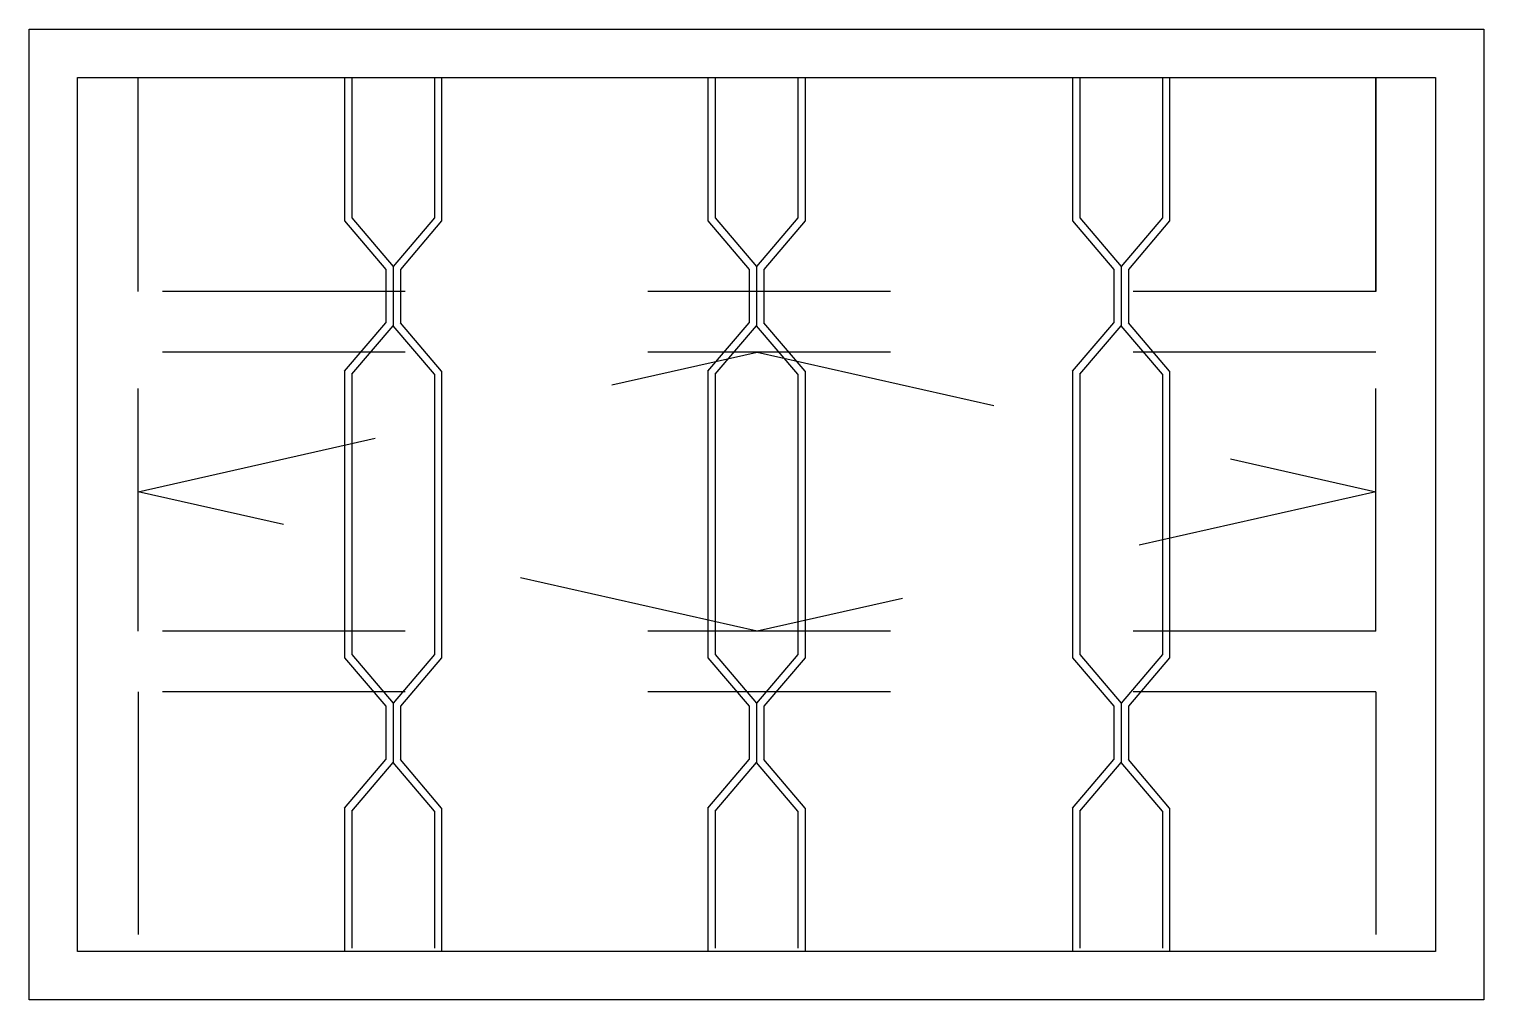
# Model space of a CAD drawing. Header units: millimetres. Extents: x 337.602 to 338.201, y 1315.101 to 1315.501.
import ezdxf

# ---------------------------------------------------------------- set-up
doc = ezdxf.new("R2010")
doc.units = ezdxf.units.MM
doc.header["$LTSCALE"] = 0.5
doc.linetypes.add('HIDDEN2', pattern=[0.1875, 0.125, -0.0625])
doc.layers.add('Gravia_Janelas', color=1, linetype='Continuous')

msp = doc.modelspace()

# ---------------------------------------------------------------- linework, layer by layer
at = {"layer": 'Gravia_Janelas', "color": 2}
for p, q in [((337.60154, 1315.50053), (338.20104, 1315.50053)), ((337.60154, 1315.10053), (337.60154, 1315.50053)), ((338.20104, 1315.50053), (338.20104, 1315.10053)), ((338.20104, 1315.10053), (337.60154, 1315.10053))]:
    msp.add_line(p, q, dxfattribs=at)
at = {"layer": 'Gravia_Janelas'}
for p, q in [((337.62154, 1315.48053), (338.18104, 1315.48053)), ((337.62154, 1315.12053), (337.62154, 1315.48053)), ((337.73154, 1315.48053), (337.77154, 1315.48053)), ((337.73154, 1315.48053), (337.73154, 1315.42153)), ((337.73454, 1315.48053), (337.73454, 1315.42278)), ((337.76854, 1315.48053), (337.76854, 1315.42278)), ((337.77154, 1315.48053), (337.77154, 1315.42153)), ((337.88129, 1315.48053), (337.92129, 1315.48053)), ((337.88129, 1315.48053), (337.88129, 1315.42153)), ((337.88429, 1315.48053), (337.88429, 1315.42278)), ((337.91829, 1315.48053), (337.91829, 1315.42278)), ((337.92129, 1315.48053), (337.92129, 1315.42153)), ((338.03154, 1315.48053), (338.07154, 1315.48053)), ((338.03154, 1315.48053), (338.03154, 1315.42153)), ((338.03454, 1315.48053), (338.03454, 1315.42278)), ((338.06854, 1315.48053), (338.06854, 1315.42278)), ((338.07154, 1315.48053), (338.07154, 1315.42153)), ((338.18104, 1315.48053), (338.18104, 1315.12053)), ((337.73154, 1315.42153), (337.74854, 1315.40153)), ((337.73454, 1315.42278), (337.75154, 1315.40278)), ((337.76854, 1315.42278), (337.75154, 1315.40278)), ((337.77154, 1315.42153), (337.75454, 1315.40153)), ((337.88129, 1315.42153), (337.89829, 1315.40153)), ((337.88429, 1315.42278), (337.90129, 1315.40278)), ((337.91829, 1315.42278), (337.90129, 1315.40278)), ((337.92129, 1315.42153), (337.90429, 1315.40153)), ((338.03154, 1315.42153), (338.04854, 1315.40153)), ((338.03454, 1315.42278), (338.05154, 1315.40278)), ((338.06854, 1315.42278), (338.05154, 1315.40278)), ((338.07154, 1315.42153), (338.05454, 1315.40153)), ((337.74854, 1315.40153), (337.74854, 1315.39053)), ((337.75154, 1315.40278), (337.75154, 1315.39053)), ((337.75154, 1315.40278), (337.75154, 1315.39053)), ((337.75454, 1315.40153), (337.75454, 1315.39053)), ((337.89829, 1315.40153), (337.89829, 1315.39053)), ((337.90129, 1315.40278), (337.90129, 1315.39053)), ((337.90129, 1315.40278), (337.90129, 1315.39053)), ((337.90429, 1315.40153), (337.90429, 1315.39053)), ((338.04854, 1315.40153), (338.04854, 1315.39053)), ((338.05154, 1315.40278), (338.05154, 1315.39053)), ((338.05154, 1315.40278), (338.05154, 1315.39053)), ((338.05454, 1315.40153), (338.05454, 1315.39053)), ((337.74854, 1315.39053), (337.74854, 1315.37953)), ((337.75154, 1315.39053), (337.75154, 1315.37829)), ((337.75154, 1315.39053), (337.75154, 1315.37829)), ((337.75454, 1315.39053), (337.75454, 1315.37953)), ((337.89829, 1315.39053), (337.89829, 1315.37953)), ((337.90129, 1315.39053), (337.90129, 1315.37829)), ((337.90129, 1315.39053), (337.90129, 1315.37829)), ((337.90429, 1315.39053), (337.90429, 1315.37953)), ((338.04854, 1315.39053), (338.04854, 1315.37953)), ((338.05154, 1315.39053), (338.05154, 1315.37829)), ((338.05154, 1315.39053), (338.05154, 1315.37829)), ((338.05454, 1315.39053), (338.05454, 1315.37953)), ((337.73154, 1315.35953), (337.74854, 1315.37953)), ((337.73454, 1315.35829), (337.75154, 1315.37829)), ((337.76854, 1315.35829), (337.75154, 1315.37829)), ((337.77154, 1315.35953), (337.75454, 1315.37953)), ((337.88129, 1315.35953), (337.89829, 1315.37953)), ((337.88429, 1315.35829), (337.90129, 1315.37829)), ((337.91829, 1315.35829), (337.90129, 1315.37829)), ((337.92129, 1315.35953), (337.90429, 1315.37953)), ((338.03154, 1315.35953), (338.04854, 1315.37953)), ((338.03454, 1315.35829), (338.05154, 1315.37829)), ((338.06854, 1315.35829), (338.05154, 1315.37829)), ((338.07154, 1315.35953), (338.05454, 1315.37953)), ((337.73154, 1315.35953), (337.73154, 1315.24153)), ((337.73454, 1315.35829), (337.73454, 1315.24278)), ((337.76854, 1315.35829), (337.76854, 1315.24278)), ((337.77154, 1315.35953), (337.77154, 1315.24153)), ((337.88129, 1315.35953), (337.88129, 1315.24153)), ((337.88429, 1315.35829), (337.88429, 1315.24278)), ((337.91829, 1315.35829), (337.91829, 1315.24278)), ((337.92129, 1315.35953), (337.92129, 1315.24153)), ((338.03154, 1315.35953), (338.03154, 1315.24153)), ((338.03454, 1315.35829), (338.03454, 1315.24278)), ((338.06854, 1315.35829), (338.06854, 1315.24278)), ((338.07154, 1315.35953), (338.07154, 1315.24153)), ((337.73154, 1315.33553), (337.73154, 1315.26553)), ((337.88129, 1315.32053), (337.88129, 1315.26553)), ((338.03154, 1315.32053), (338.03154, 1315.26553)), ((337.73154, 1315.24153), (337.74854, 1315.22153)), ((337.73454, 1315.24278), (337.75154, 1315.22278)), ((337.76854, 1315.24278), (337.75154, 1315.22278)), ((337.77154, 1315.24153), (337.75454, 1315.22153)), ((337.88129, 1315.24153), (337.89829, 1315.22153)), ((337.88429, 1315.24278), (337.90129, 1315.22278)), ((337.91829, 1315.24278), (337.90129, 1315.22278)), ((337.92129, 1315.24153), (337.90429, 1315.22153)), ((338.03154, 1315.24153), (338.04854, 1315.22153)), ((338.03454, 1315.24278), (338.05154, 1315.22278)), ((338.06854, 1315.24278), (338.05154, 1315.22278)), ((338.07154, 1315.24153), (338.05454, 1315.22153)), ((337.74854, 1315.22153), (337.74854, 1315.21053)), ((337.75154, 1315.22278), (337.75154, 1315.21053)), ((337.75154, 1315.22278), (337.75154, 1315.21053)), ((337.75454, 1315.22153), (337.75454, 1315.21053)), ((337.89829, 1315.22153), (337.89829, 1315.21053)), ((337.90129, 1315.22278), (337.90129, 1315.21053)), ((337.90129, 1315.22278), (337.90129, 1315.21053)), ((337.90429, 1315.22153), (337.90429, 1315.21053)), ((338.04854, 1315.22153), (338.04854, 1315.21053)), ((338.05154, 1315.22278), (338.05154, 1315.21053)), ((338.05154, 1315.22278), (338.05154, 1315.21053)), ((338.05454, 1315.22153), (338.05454, 1315.21053)), ((337.74854, 1315.21053), (337.74854, 1315.19953)), ((337.75154, 1315.21053), (337.75154, 1315.19829)), ((337.75154, 1315.21053), (337.75154, 1315.19829)), ((337.75454, 1315.21053), (337.75454, 1315.19953)), ((337.89829, 1315.21053), (337.89829, 1315.19953)), ((337.90129, 1315.21053), (337.90129, 1315.19829)), ((337.90129, 1315.21053), (337.90129, 1315.19829)), ((337.90429, 1315.21053), (337.90429, 1315.19953)), ((338.04854, 1315.21053), (338.04854, 1315.19953)), ((338.05154, 1315.21053), (338.05154, 1315.19829)), ((338.05154, 1315.21053), (338.05154, 1315.19829)), ((338.05454, 1315.21053), (338.05454, 1315.19953)), ((337.73154, 1315.17953), (337.74854, 1315.19953)), ((337.73454, 1315.17829), (337.75154, 1315.19829)), ((337.76854, 1315.17829), (337.75154, 1315.19829)), ((337.77154, 1315.17953), (337.75454, 1315.19953)), ((337.88129, 1315.17953), (337.89829, 1315.19953)), ((337.88429, 1315.17829), (337.90129, 1315.19829)), ((337.91829, 1315.17829), (337.90129, 1315.19829)), ((337.92129, 1315.17953), (337.90429, 1315.19953)), ((338.03154, 1315.17953), (338.04854, 1315.19953)), ((338.03454, 1315.17829), (338.05154, 1315.19829)), ((338.06854, 1315.17829), (338.05154, 1315.19829)), ((338.07154, 1315.17953), (338.05454, 1315.19953)), ((337.73154, 1315.17953), (337.73154, 1315.12053)), ((337.73454, 1315.17829), (337.73454, 1315.12178)), ((337.76854, 1315.17829), (337.76854, 1315.12178)), ((337.77154, 1315.17953), (337.77154, 1315.12053)), ((337.88129, 1315.17953), (337.88129, 1315.12053)), ((337.88429, 1315.17829), (337.88429, 1315.12178)), ((337.91829, 1315.17829), (337.91829, 1315.12178)), ((337.92129, 1315.17953), (337.92129, 1315.12053)), ((338.03154, 1315.17953), (338.03154, 1315.12053)), ((338.03454, 1315.17829), (338.03454, 1315.12178)), ((338.06854, 1315.17829), (338.06854, 1315.12178)), ((338.07154, 1315.17953), (338.07154, 1315.12053)), ((338.18104, 1315.12053), (337.62154, 1315.12053))]:
    msp.add_line(p, q, dxfattribs=at)
at = {"layer": 'Gravia_Janelas', "linetype": 'HIDDEN2', "ltscale": 0.5}
for p, q in [((337.64654, 1315.39242), (337.64654, 1315.48053)), ((338.15654, 1315.48053), (338.15654, 1315.39242)), ((338.15654, 1315.39242), (338.15654, 1315.48053)), ((338.15654, 1315.39242), (337.64654, 1315.39242)), ((338.15654, 1315.39242), (337.64654, 1315.39242)), ((338.15654, 1315.36742), (337.64654, 1315.36742)), ((338.15654, 1315.36742), (337.64654, 1315.36742)), ((337.64654, 1315.30992), (337.90154, 1315.36742)), ((337.64654, 1315.25242), (337.64654, 1315.36742)), ((337.64654, 1315.25242), (337.64654, 1315.36742)), ((337.64654, 1315.30992), (337.90154, 1315.36742)), ((337.90154, 1315.36742), (338.15654, 1315.30992)), ((337.90154, 1315.36742), (338.15654, 1315.30992)), ((338.15654, 1315.25242), (338.15654, 1315.36742)), ((337.90154, 1315.25242), (337.64654, 1315.30992)), ((337.90154, 1315.25242), (337.64654, 1315.30992)), ((338.15654, 1315.30992), (337.90154, 1315.25242)), ((338.15654, 1315.30992), (337.90154, 1315.25242)), ((338.15654, 1315.25242), (337.64654, 1315.25242)), ((338.15654, 1315.25242), (337.64654, 1315.25242)), ((338.15654, 1315.22742), (337.64654, 1315.22742)), ((337.64654, 1315.22742), (337.64654, 1315.12053)), ((338.15654, 1315.22742), (338.15654, 1315.12053))]:
    msp.add_line(p, q, dxfattribs=at)

doc.saveas('drawing.dxf')
